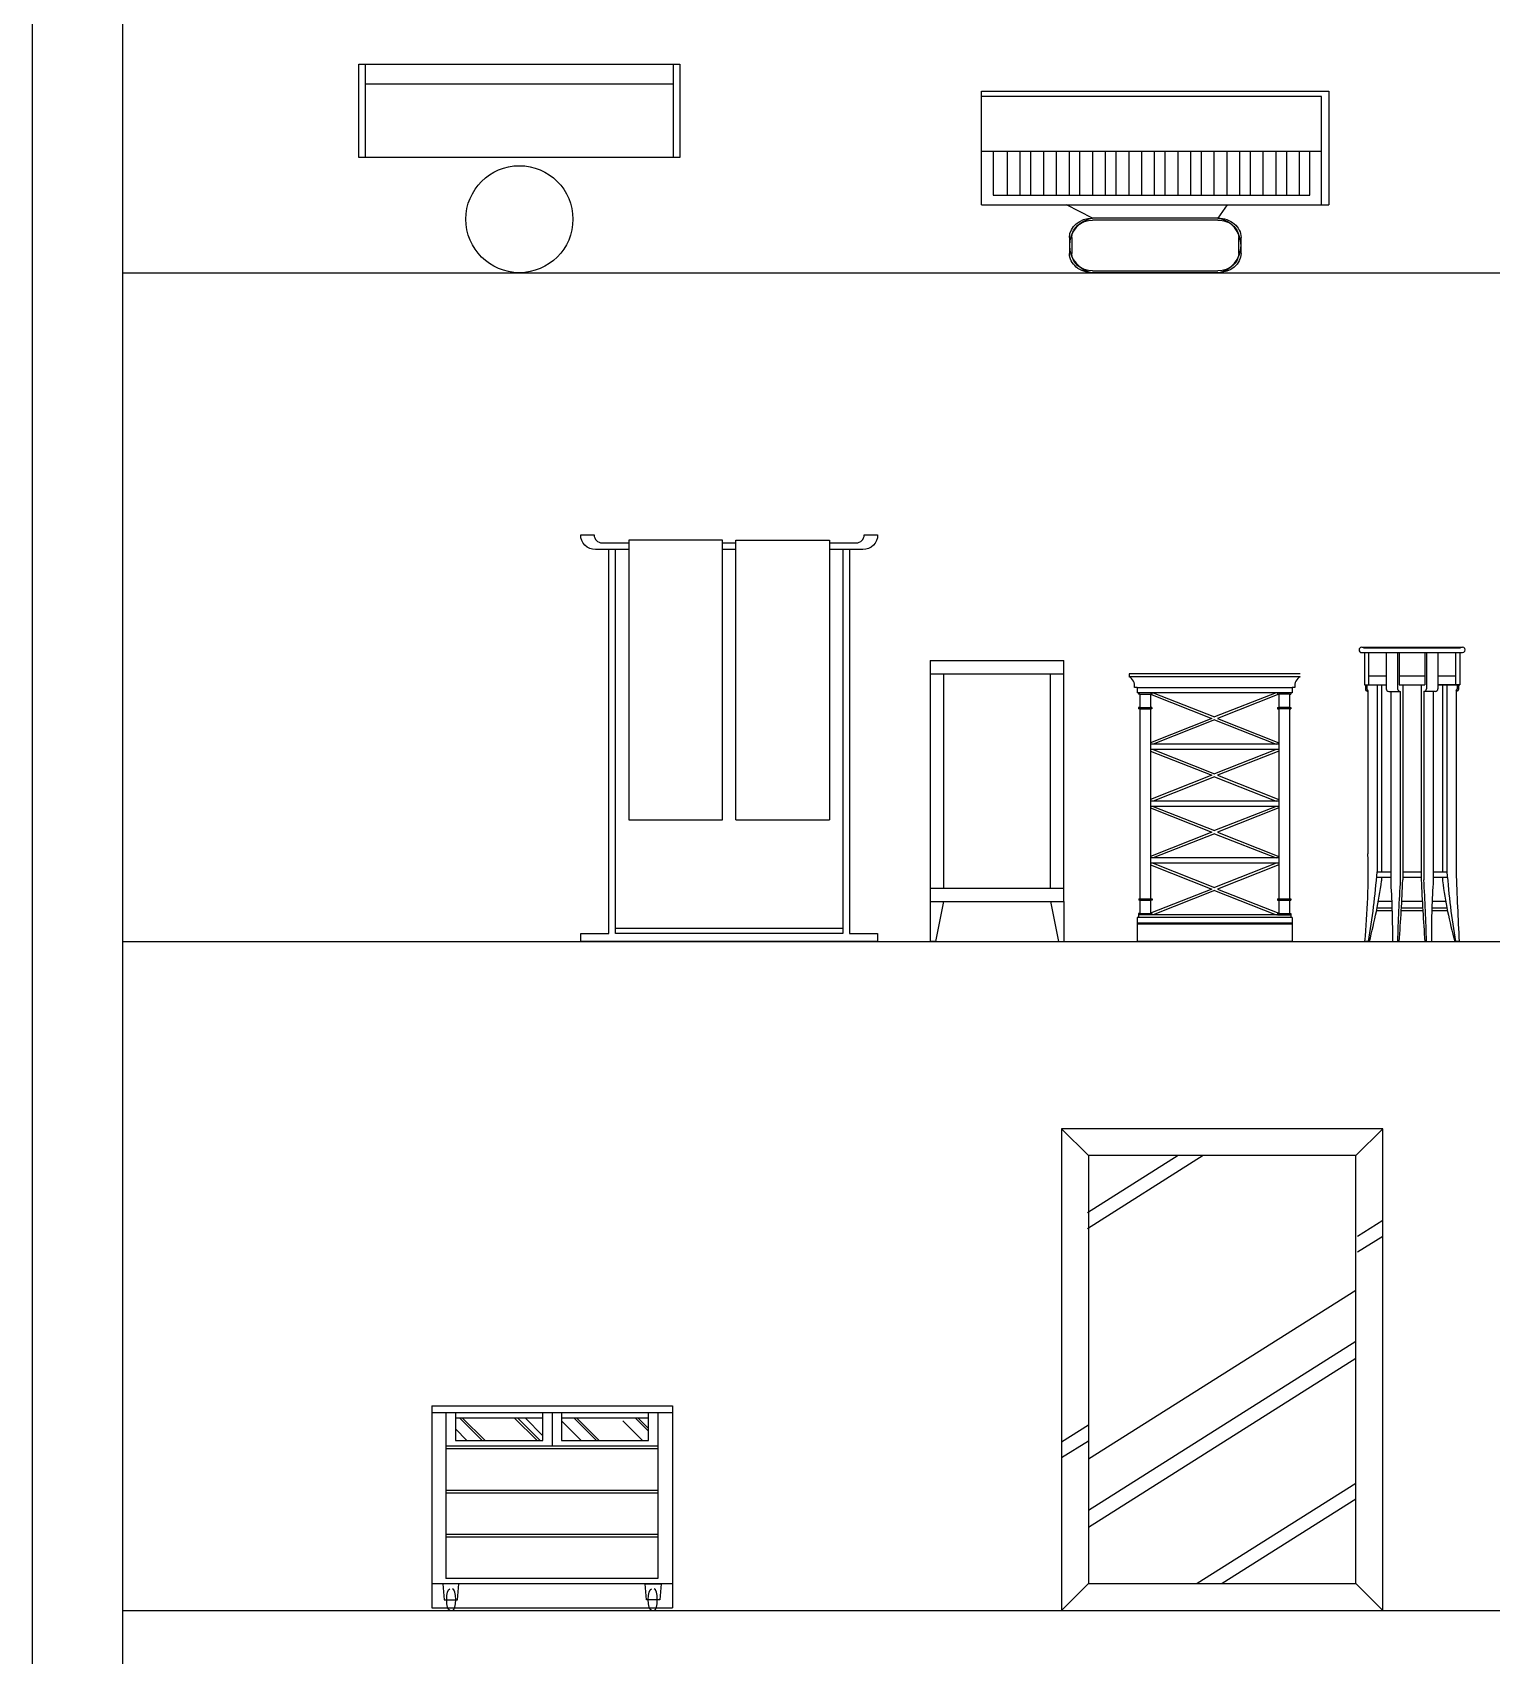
# Model space of a CAD drawing. Header units: inches. Extents: x 6.9 to 49.4, y 11.8 to 36.5.
# Drawn here: x 28.37 to 33.82, y 24.76 to 30.82 of the extents above; entities that cross this region are included whole.
import ezdxf

# ---------------------------------------------------------------- set-up
doc = ezdxf.new("R2010")
doc.units = ezdxf.units.IN
doc.header["$MEASUREMENT"] = 0
for name, color, linetype in [('02', 2, 'Continuous'), ('1', 1, 'Continuous'), ('kadrbm', 4, 'Continuous')]:
    doc.layers.add(name, color=color, linetype=linetype)

# ---------------------------------------------------------------- blocks, each defined once
blk = doc.blocks.new('kadrbm')
at = {"layer": 'kadrbm', "color": 4}
blk.add_lwpolyline([(0, 0), (0, 24.7972), (21, 24.7972), (21, 0), (0, 0)], close=True, dxfattribs=at)
blk.add_lwpolyline([(20.6631, 0.3257), (20.6631, 24.4603), (0.3369, 24.4603), (0.3369, 0.3257), (20.6631, 0.3257)], dxfattribs=at)

msp = doc.modelspace()

# ---------------------------------------------------------------- linework, layer by layer
at = {"layer": '02'}
for p, q in [((29.5851, 30.3539), (29.5851, 30.7039)), ((29.5851, 30.7039), (30.7851, 30.7039)), ((29.6101, 30.3539), (29.6101, 30.7039)), ((30.7601, 30.7039), (30.7601, 30.3539)), ((30.7851, 30.7039), (30.7851, 30.3539)), ((31.9127, 30.6028), (33.2106, 30.6028)), ((31.9127, 30.1773), (31.9127, 30.6028)), ((33.1827, 30.5819), (31.9127, 30.5819)), ((33.1827, 30.1773), (33.1827, 30.5819)), ((33.2106, 30.6028), (33.2106, 30.1773)), ((30.7851, 30.3539), (29.5851, 30.3539)), ((33.1827, 30.3766), (31.9127, 30.3766)), ((31.9562, 30.3766), (31.9562, 30.2136)), ((32.0096, 30.2144), (32.0096, 30.3773)), ((32.0575, 30.2144), (32.0575, 30.3773)), ((32.0973, 30.2144), (32.0973, 30.3773)), ((32.1451, 30.2144), (32.1451, 30.3773)), ((32.1929, 30.2144), (32.1929, 30.3773)), ((32.2407, 30.2144), (32.2407, 30.3773)), ((32.2805, 30.2144), (32.2805, 30.3773)), ((32.3283, 30.2144), (32.3283, 30.3773)), ((32.3762, 30.2144), (32.3762, 30.3773)), ((32.416, 30.2144), (32.416, 30.3773)), ((32.4638, 30.2144), (32.4638, 30.3773)), ((32.5116, 30.2144), (32.5116, 30.3773)), ((32.5594, 30.2144), (32.5594, 30.3773)), ((32.5992, 30.2144), (32.5992, 30.3773)), ((32.647, 30.2144), (32.647, 30.3773)), ((32.6949, 30.2144), (32.6949, 30.3773)), ((32.7347, 30.2144), (32.7347, 30.3773)), ((32.7825, 30.2144), (32.7825, 30.3773)), ((32.8303, 30.2144), (32.8303, 30.3773)), ((32.8781, 30.2144), (32.8781, 30.3773)), ((32.9179, 30.2144), (32.9179, 30.3773)), ((32.9657, 30.2144), (32.9657, 30.3773)), ((33.0136, 30.2144), (33.0136, 30.3773)), ((33.0534, 30.2144), (33.0534, 30.3773)), ((33.1012, 30.2144), (33.1012, 30.3773)), ((33.1392, 30.2136), (33.1392, 30.3766)), ((31.9562, 30.2136), (33.1392, 30.2136)), ((31.9127, 30.1773), (33.2106, 30.1773)), ((32.3278, 30.1279), (32.2302, 30.1773)), ((32.8303, 30.1773), (32.7961, 30.1279)), ((32.7961, 30.1279), (32.3278, 30.1279)), ((32.7961, 30.1207), (32.3278, 30.1207)), ((32.2414, 30.0559), (32.2414, 29.9959)), ((32.2501, 30.0559), (32.2501, 29.9959)), ((32.8739, 29.9959), (32.8739, 30.0559)), ((32.8825, 29.9959), (32.8825, 30.0559)), ((32.3278, 29.9311), (32.7961, 29.9311)), ((32.7961, 29.9239), (32.3278, 29.9239))]:
    msp.add_line(p, q, dxfattribs=at)
msp.add_lwpolyline([(29.6101, 30.6301), (30.7601, 30.6301)], dxfattribs=at)
msp.add_circle((30.1851, 30.1239), 0.2, dxfattribs=at)
for centre, start, end in [((32.3448, 30.0259), 99.46023, 260.53977), ((32.7791, 30.0259), 279.46023, 80.53977)]:
    msp.add_arc(centre, 0.1034, start, end, dxfattribs=at)
at = {"layer": '02', "extrusion": (0, 0, -1)}
for centre, major_axis, start_param, end_param in [((32.3278, 30.0559), (-0.0864, 0), 0, 1.570796), ((32.3278, 30.0559), (0.0778, 0), 3.141593, 4.712389), ((32.7961, 30.0559), (-0.0864, 0), 1.570796, 3.141593), ((32.7961, 30.0559), (-0.0778, 0), 1.570796, 3.141593), ((32.3278, 29.9959), (0.0864, 0), 1.570796, 3.141593), ((32.3278, 29.9959), (-0.0778, 0), 4.712389, 6.283185), ((32.7961, 29.9959), (0.0864, 0), 0, 1.570796), ((32.7961, 29.9959), (0.0778, 0), 0, 1.570796)]:
    msp.add_ellipse(centre, major_axis=major_axis, ratio=0.833333, start_param=start_param, end_param=end_param, dxfattribs=at)
at = {"layer": '1'}
for p, q in [((28.702, 29.9239), (49.0282, 29.9239)), ((33.3334, 28.5239), (33.7098, 28.5239)), ((33.3404, 28.5211), (33.7028, 28.5211)), ((31.7207, 28.4739), (32.2207, 28.4739)), ((31.7207, 28.4739), (31.7207, 27.5739)), ((32.2207, 27.5739), (32.2207, 28.4739)), ((33.3334, 28.5039), (33.7098, 28.5039)), ((33.3434, 28.5039), (33.3434, 28.3839)), ((33.3585, 28.5039), (33.3585, 28.3839)), ((33.4248, 28.5039), (33.4248, 28.3689)), ((33.4675, 28.5039), (33.4675, 28.3689)), ((33.4735, 28.5039), (33.4735, 28.3839)), ((33.5697, 28.5039), (33.5697, 28.3839)), ((33.5757, 28.5039), (33.5757, 28.3689)), ((33.6184, 28.5039), (33.6184, 28.3689)), ((33.6847, 28.5039), (33.6847, 28.3839)), ((33.6998, 28.5039), (33.6998, 28.3839)), ((31.7207, 28.4239), (32.2207, 28.4239)), ((31.7707, 28.4239), (31.7707, 27.6239)), ((32.1707, 27.6239), (32.1707, 28.4239)), ((33.1039, 28.4239), (32.4639, 28.4239)), ((32.4639, 28.4239), (32.4639, 28.4139)), ((33.1039, 28.4139), (32.4639, 28.4139)), ((33.3585, 28.417), (33.4248, 28.417)), ((33.4735, 28.417), (33.5697, 28.417)), ((33.6184, 28.417), (33.6847, 28.417)), ((32.4939, 28.3739), (32.4839, 28.3739)), ((32.4939, 28.3739), (33.0739, 28.3739)), ((32.4939, 28.3739), (32.4939, 28.3539)), ((33.0739, 28.3539), (32.4939, 28.3539)), ((32.4989, 28.3539), (32.4989, 28.3489)), ((32.5039, 28.3489), (32.4989, 28.3489)), ((32.5039, 28.3489), (32.5039, 28.2989)), ((32.5039, 28.3489), (32.5439, 28.3489)), ((32.5439, 28.3489), (32.5439, 28.2989)), ((32.5489, 28.3489), (32.5439, 28.3489)), ((32.5439, 28.3483), (32.7733, 28.2577)), ((32.5489, 28.3539), (32.5489, 28.3489)), ((32.5545, 28.3539), (32.7839, 28.2634)), ((33.0133, 28.3539), (32.7839, 28.2634)), ((33.0239, 28.3483), (32.7945, 28.2577)), ((33.0189, 28.3539), (33.0189, 28.3489)), ((33.0189, 28.3489), (33.0239, 28.3489)), ((33.0639, 28.3489), (33.0239, 28.3489)), ((33.0239, 28.3489), (33.0239, 28.2989)), ((33.0639, 28.3489), (33.0639, 28.2989)), ((33.0639, 28.3489), (33.0689, 28.3489)), ((33.0689, 28.3539), (33.0689, 28.3489)), ((33.0839, 28.3739), (33.0739, 28.3739)), ((33.0739, 28.3739), (33.0739, 28.3539)), ((33.3434, 28.3839), (33.4248, 28.3839)), ((33.3474, 28.3839), (33.3474, 28.3654)), ((33.3525, 28.3839), (33.3525, 28.3689)), ((33.3567, 28.3608), (33.3567, 27.7512)), ((33.3911, 28.3839), (33.3911, 27.6842)), ((33.4078, 28.3839), (33.4078, 27.6842)), ((33.4348, 28.3589), (33.4775, 28.3589)), ((33.443, 28.3589), (33.443, 27.6401)), ((33.4735, 28.3839), (33.5697, 28.3839)), ((33.4775, 28.3589), (33.4775, 27.6539)), ((33.487, 28.3839), (33.487, 27.6539)), ((33.5563, 28.3839), (33.5563, 27.6539)), ((33.5657, 28.3589), (33.5657, 27.6539)), ((33.6084, 28.3589), (33.5657, 28.3589)), ((33.6002, 28.3589), (33.6002, 27.6401)), ((33.6998, 28.3839), (33.6184, 28.3839)), ((33.6184, 28.3839), (33.6998, 28.3839)), ((33.6354, 28.3839), (33.6354, 27.6842)), ((33.6521, 28.3839), (33.6521, 27.6842)), ((33.6865, 28.3608), (33.6865, 27.6842)), ((33.6907, 28.3839), (33.6907, 28.3689)), ((33.6959, 28.3839), (33.6959, 28.3654)), ((32.4989, 28.2989), (32.4989, 28.2939)), ((32.5039, 28.2989), (32.4989, 28.2989)), ((32.5039, 28.2939), (32.4989, 28.2939)), ((32.5039, 28.2989), (32.5439, 28.2989)), ((32.5039, 28.2939), (32.5039, 27.5839)), ((32.5039, 28.2939), (32.5439, 28.2939)), ((32.5489, 28.2989), (32.5439, 28.2989)), ((32.5489, 28.2939), (32.5439, 28.2939)), ((32.5439, 28.2939), (32.5439, 27.5839)), ((32.5489, 28.2989), (32.5489, 28.2939)), ((33.0189, 28.2989), (33.0189, 28.2939)), ((33.0189, 28.2989), (33.0239, 28.2989)), ((33.0189, 28.2939), (33.0239, 28.2939)), ((33.0639, 28.2989), (33.0239, 28.2989)), ((33.0639, 28.2939), (33.0239, 28.2939)), ((33.0239, 28.2939), (33.0239, 27.5839)), ((33.0639, 28.2989), (33.0689, 28.2989)), ((33.0639, 28.2939), (33.0639, 27.5839)), ((33.0639, 28.2939), (33.0689, 28.2939)), ((33.0689, 28.2989), (33.0689, 28.2939)), ((32.7733, 28.2577), (32.5439, 28.1671)), ((32.7839, 28.252), (32.5545, 28.1614)), ((32.7839, 28.252), (33.0133, 28.1614)), ((32.7945, 28.2577), (33.0239, 28.1671)), ((33.0251, 28.1614), (32.5451, 28.1614)), ((32.5439, 28.1358), (32.7733, 28.0452)), ((33.0251, 28.1414), (32.5451, 28.1414)), ((32.5545, 28.1414), (32.7839, 28.0509)), ((33.0133, 28.1414), (32.7839, 28.0509)), ((33.0239, 28.1358), (32.7945, 28.0452)), ((32.7733, 28.0452), (32.5439, 27.9546)), ((32.7839, 28.0395), (32.5545, 27.9489)), ((32.7839, 28.0395), (33.0133, 27.9489)), ((32.7945, 28.0452), (33.0239, 27.9546)), ((32.5439, 27.9233), (32.7733, 27.8327)), ((33.0251, 27.9489), (32.5451, 27.9489)), ((33.0251, 27.9289), (32.5451, 27.9289)), ((32.5545, 27.9289), (32.7839, 27.8384)), ((33.0133, 27.9289), (32.7839, 27.8384)), ((33.0239, 27.9233), (32.7945, 27.8327)), ((30.5942, 27.8789), (30.9442, 27.8789)), ((30.9942, 27.8789), (31.3442, 27.8789)), ((32.7733, 27.8327), (32.5439, 27.7421)), ((32.7839, 27.827), (32.5545, 27.7364)), ((32.7839, 27.827), (33.0133, 27.7364)), ((32.7945, 27.8327), (33.0239, 27.7421)), ((33.0251, 27.7364), (32.5451, 27.7364)), ((32.5439, 27.7108), (32.7733, 27.6202)), ((33.0251, 27.7164), (32.5451, 27.7164)), ((32.5545, 27.7164), (32.7839, 27.6259)), ((33.0133, 27.7164), (32.7839, 27.6259)), ((33.0239, 27.7108), (32.7945, 27.6202)), ((33.3911, 27.6842), (33.443, 27.6842)), ((33.487, 27.6842), (33.5563, 27.6842)), ((33.6002, 27.6842), (33.6521, 27.6842)), ((31.7207, 27.6239), (32.2207, 27.6239)), ((32.7733, 27.6202), (32.5439, 27.5296)), ((32.7839, 27.6145), (32.5545, 27.5239)), ((32.7839, 27.6145), (33.0133, 27.5239)), ((32.7945, 27.6202), (33.0239, 27.5296)), ((33.3894, 27.6642), (33.443, 27.6642)), ((33.4078, 27.6642), (33.4078, 27.6505)), ((33.487, 27.6642), (33.5563, 27.6642)), ((33.6002, 27.6642), (33.6521, 27.6642)), ((33.6354, 27.6642), (33.6354, 27.6505)), ((31.7207, 27.5739), (32.2207, 27.5739)), ((31.7207, 27.5739), (31.7207, 27.4239)), ((31.7707, 27.5739), (31.7407, 27.4239)), ((32.1707, 27.5739), (32.2007, 27.4239)), ((32.2207, 27.5739), (32.2207, 27.4239)), ((32.5001, 27.5839), (32.5001, 27.5789)), ((32.5001, 27.5839), (32.5051, 27.5839)), ((32.5051, 27.5789), (32.5001, 27.5789)), ((32.5039, 27.5789), (32.5039, 27.5289)), ((32.5039, 27.5789), (32.5039, 27.5289)), ((32.5051, 27.5839), (32.5451, 27.5839)), ((32.5051, 27.5789), (32.5451, 27.5789)), ((32.5439, 27.5789), (32.5439, 27.5289)), ((32.5439, 27.5789), (32.5439, 27.5289)), ((32.5451, 27.5839), (32.5501, 27.5839)), ((32.5501, 27.5789), (32.5451, 27.5789)), ((32.5501, 27.5839), (32.5501, 27.5789)), ((33.0189, 27.5839), (33.0189, 27.5789)), ((33.0189, 27.5839), (33.0239, 27.5839)), ((33.0189, 27.5789), (33.0239, 27.5789)), ((33.0239, 27.5839), (33.0639, 27.5839)), ((33.0239, 27.5789), (33.0639, 27.5789)), ((33.0239, 27.5789), (33.0239, 27.5289)), ((33.0239, 27.5789), (33.0239, 27.5289)), ((33.0639, 27.5839), (33.0689, 27.5839)), ((33.0639, 27.5789), (33.0639, 27.5289)), ((33.0639, 27.5789), (33.0639, 27.5289)), ((33.0639, 27.5789), (33.0689, 27.5789)), ((33.0689, 27.5839), (33.0689, 27.5789)), ((33.4477, 27.5489), (33.3909, 27.5489)), ((33.4467, 27.5739), (33.3956, 27.5739)), ((33.5613, 27.5489), (33.482, 27.5489)), ((33.5599, 27.5739), (33.4833, 27.5739)), ((33.6523, 27.5489), (33.5955, 27.5489)), ((33.6476, 27.5739), (33.5965, 27.5739)), ((33.0739, 27.5139), (32.4939, 27.5139)), ((32.4939, 27.5139), (32.4939, 27.4239)), ((33.0739, 27.4929), (32.4939, 27.4929)), ((33.0739, 27.4889), (32.4939, 27.4889)), ((32.4989, 27.5289), (32.4989, 27.5239)), ((32.5039, 27.5289), (32.4989, 27.5289)), ((33.0689, 27.5239), (32.4989, 27.5239)), ((32.4989, 27.5239), (32.4989, 27.5139)), ((32.5489, 27.5239), (32.4989, 27.5239)), ((32.5039, 27.5289), (32.5464, 27.5289)), ((32.5489, 27.5289), (32.5439, 27.5289)), ((32.5489, 27.5289), (32.5489, 27.5239)), ((33.0189, 27.5289), (33.0239, 27.5289)), ((33.0189, 27.5289), (33.0189, 27.5239)), ((33.0189, 27.5239), (33.0689, 27.5239)), ((33.0239, 27.5289), (33.0664, 27.5289)), ((33.0639, 27.5289), (33.0689, 27.5289)), ((33.0689, 27.5289), (33.0689, 27.5239)), ((33.0689, 27.5239), (33.0689, 27.5139)), ((33.0739, 27.5139), (33.0739, 27.4239)), ((33.448, 27.5389), (33.3889, 27.5389)), ((33.5618, 27.5389), (33.4814, 27.5389)), ((33.6543, 27.5389), (33.5952, 27.5389)), ((28.702, 27.4239), (49.0282, 27.4239)), ((30.5442, 27.4739), (31.3942, 27.4739)), ((31.7407, 27.4239), (31.7207, 27.4239)), ((32.2007, 27.4239), (32.2207, 27.4239)), ((33.0739, 27.4239), (32.4939, 27.4239)), ((33.362, 27.4239), (33.3456, 27.4239)), ((33.4493, 27.4239), (33.4738, 27.4239)), ((33.5695, 27.4239), (33.5939, 27.4239)), ((33.6977, 27.4239), (33.6812, 27.4239)), ((32.212, 26.7239), (32.312, 26.6239)), ((32.212, 26.7239), (32.212, 24.9239)), ((33.412, 26.7239), (32.212, 26.7239)), ((33.312, 26.6239), (33.412, 26.7239)), ((33.412, 24.9239), (33.412, 26.7239)), ((32.6478, 26.6239), (32.3082, 26.4097)), ((32.7415, 26.6239), (32.3082, 26.3506)), ((32.312, 26.6239), (32.312, 25.0239)), ((33.312, 26.6239), (32.312, 26.6239)), ((33.312, 25.0239), (33.312, 26.6239)), ((33.412, 26.3808), (33.3183, 26.3217)), ((33.412, 26.3217), (33.3183, 26.2626)), ((33.312, 26.1192), (32.312, 25.4886)), ((33.312, 25.9283), (32.312, 25.2977)), ((33.312, 25.8647), (32.312, 25.234)), ((29.858, 25.6885), (30.758, 25.6885)), ((29.858, 25.6885), (29.858, 24.9335)), ((29.858, 25.6635), (30.758, 25.6635)), ((29.9107, 25.6635), (29.9107, 25.0435)), ((30.308, 25.6635), (30.308, 25.5385)), ((30.7032, 25.6635), (30.7032, 25.0435)), ((30.758, 25.6885), (30.758, 24.9335)), ((29.9457, 25.6435), (30.273, 25.6435)), ((30.0466, 25.5585), (29.9616, 25.6435)), ((30.0567, 25.5585), (29.9717, 25.6435)), ((30.2511, 25.5585), (30.1661, 25.6435)), ((30.2626, 25.5585), (30.1776, 25.6435)), ((30.273, 25.5767), (30.2063, 25.6435)), ((30.343, 25.6435), (30.6682, 25.6435)), ((30.4165, 25.5585), (30.343, 25.632)), ((30.4739, 25.5585), (30.3889, 25.6435)), ((30.4839, 25.5585), (30.3989, 25.6435)), ((30.6458, 25.5585), (30.5723, 25.632)), ((30.6682, 25.5934), (30.6182, 25.6435)), ((30.6682, 25.6035), (30.6283, 25.6435)), ((32.312, 25.6157), (32.212, 25.5526)), ((29.9892, 25.5585), (29.9457, 25.602)), ((32.312, 25.5566), (32.212, 25.4935)), ((29.9107, 25.5385), (30.7032, 25.5385)), ((29.9107, 25.5285), (30.7032, 25.5285)), ((29.9107, 25.3735), (30.7032, 25.3735)), ((29.9107, 25.3635), (30.7032, 25.3635)), ((33.312, 25.3984), (32.7183, 25.0239)), ((33.312, 25.3393), (32.812, 25.0239)), ((29.9107, 25.2085), (30.7032, 25.2085)), ((29.9107, 25.1985), (30.7032, 25.1985)), ((30.758, 25.0235), (29.858, 25.0235)), ((30.7032, 25.0435), (29.9107, 25.0435)), ((32.212, 24.9239), (32.312, 25.0239)), ((32.312, 25.0239), (33.312, 25.0239)), ((33.312, 25.0239), (33.412, 24.9239)), ((28.702, 24.9239), (49.0282, 24.9239)), ((29.858, 24.9335), (30.758, 24.9335))]:
    msp.add_line(p, q, dxfattribs=at)
for points in [[(30.5942, 28.8889), (30.4692, 28.8889, -0.414214), (30.4142, 28.9439), (30.4642, 28.9439, 0.414214), (30.4942, 28.9139), (30.5942, 28.9139)], [(31.3442, 28.9139), (31.4442, 28.9139, 0.414214), (31.4742, 28.9439), (31.5242, 28.9439, -0.414214), (31.4692, 28.8889), (31.3442, 28.8889)]]:
    msp.add_lwpolyline(points, format="xyb", dxfattribs=at)
for points in [[(30.5192, 27.4939), (30.5192, 28.8889)], [(30.5442, 27.4939), (30.5442, 28.8889)], [(30.9442, 27.8789), (30.9442, 28.9239), (30.5942, 28.9239), (30.5942, 27.8789)], [(30.9442, 28.9139), (30.9942, 28.9139)], [(30.9942, 28.8889), (30.9442, 28.8889)], [(30.9942, 27.8789), (30.9942, 28.9239), (31.3442, 28.9239), (31.3442, 27.8789)], [(31.3942, 28.8889), (31.3942, 27.4939)], [(31.4192, 28.8889), (31.4192, 27.4939)], [(31.4192, 27.4939), (31.4192, 27.4539), (31.5242, 27.4539), (31.5242, 27.4239), (30.4142, 27.4239), (30.4142, 27.4539), (30.5192, 27.4539), (30.5192, 27.4939)], [(31.3942, 27.4939), (31.3942, 27.4539), (30.5442, 27.4539), (30.5442, 27.4939)], [(29.9457, 25.6635), (29.9457, 25.5585), (30.273, 25.5585), (30.273, 25.6635)], [(30.343, 25.6635), (30.343, 25.5585), (30.6682, 25.5585), (30.6682, 25.6635)]]:
    msp.add_lwpolyline(points, dxfattribs=at)
for points in [[(29.9042, 24.9635), (29.9542, 24.9635), (29.9592, 25.0235), (29.8992, 25.0235)], [(30.7098, 24.9635), (30.6598, 24.9635), (30.6548, 25.0235), (30.7148, 25.0235)]]:
    msp.add_lwpolyline(points, close=True, dxfattribs=at)
for centre, radius, start, end in [((33.3334, 28.5139), 0.01, 90.00122, 270), ((33.7098, 28.5139), 0.01, 270, 90.00122), ((32.4457, 28.3798), 0.0386, 351.21466, 61.91544), ((33.1221, 28.3798), 0.0386, 118.08456, 188.78534), ((33.3567, 28.3689), 0.01, 200.70263, 270), ((33.3625, 28.3689), 0.01, 180, 234.461), ((33.4348, 28.3689), 0.01, 180, 270), ((33.4775, 28.3689), 0.01, 180, 270), ((33.5657, 28.3689), 0.01, 270, 0), ((33.6084, 28.3689), 0.01, 270, 0), ((33.6807, 28.3689), 0.01, 305.539, 0), ((33.6865, 28.3689), 0.01, 270, 339.29737), ((30.6077, 27.681), 2.7499, 354.63587, 1.46305), ((30.3702, 27.9224), 3.0303, 350.53207, 355.49127), ((36.673, 27.9224), 3.0303, 184.50873, 189.46793), ((52.1999, 28.3467), 18.5253, 182.04953, 182.8552), ((31.5705, 27.9037), 1.8547, 345.00885, 352.15403), ((30.582, 27.449), 2.8675, 359.4999, 3.82201), ((38.9897, 27.2946), 5.5238, 176.26976, 178.65789), ((27.0261, 27.9099), 6.4659, 355.68979, 357.7313), ((40.0171, 27.9099), 6.4659, 182.2687, 184.31021), ((28.0535, 27.2946), 5.5238, 1.34211, 3.73024), ((36.4613, 27.449), 2.8675, 176.17799, 180.5001), ((35.4727, 27.9037), 1.8547, 187.84597, 194.99115)]:
    msp.add_arc(centre, radius, start, end, dxfattribs=at)
at = {"layer": '1', "extrusion": (0, 0, -1)}
for centre in [(29.9252, 24.9639), (30.6787, 24.9639)]:
    msp.add_ellipse(centre, major_axis=(0, 0.04), ratio=0.293464, start_param=3.141593, end_param=6.283185, dxfattribs=at)
at = {"layer": '1'}
for centre in [(29.9352, 24.9639), (30.6887, 24.9639)]:
    msp.add_ellipse(centre, major_axis=(0, 0.04), ratio=0.293464, start_param=3.141593, end_param=6.283185, dxfattribs=at)

# ---------------------------------------------------------------- block references
at = {"layer": 'kadrbm'}
msp.add_blockref('kadrbm', (28.3651, 11.7523), dxfattribs=at)

doc.saveas('drawing.dxf')
